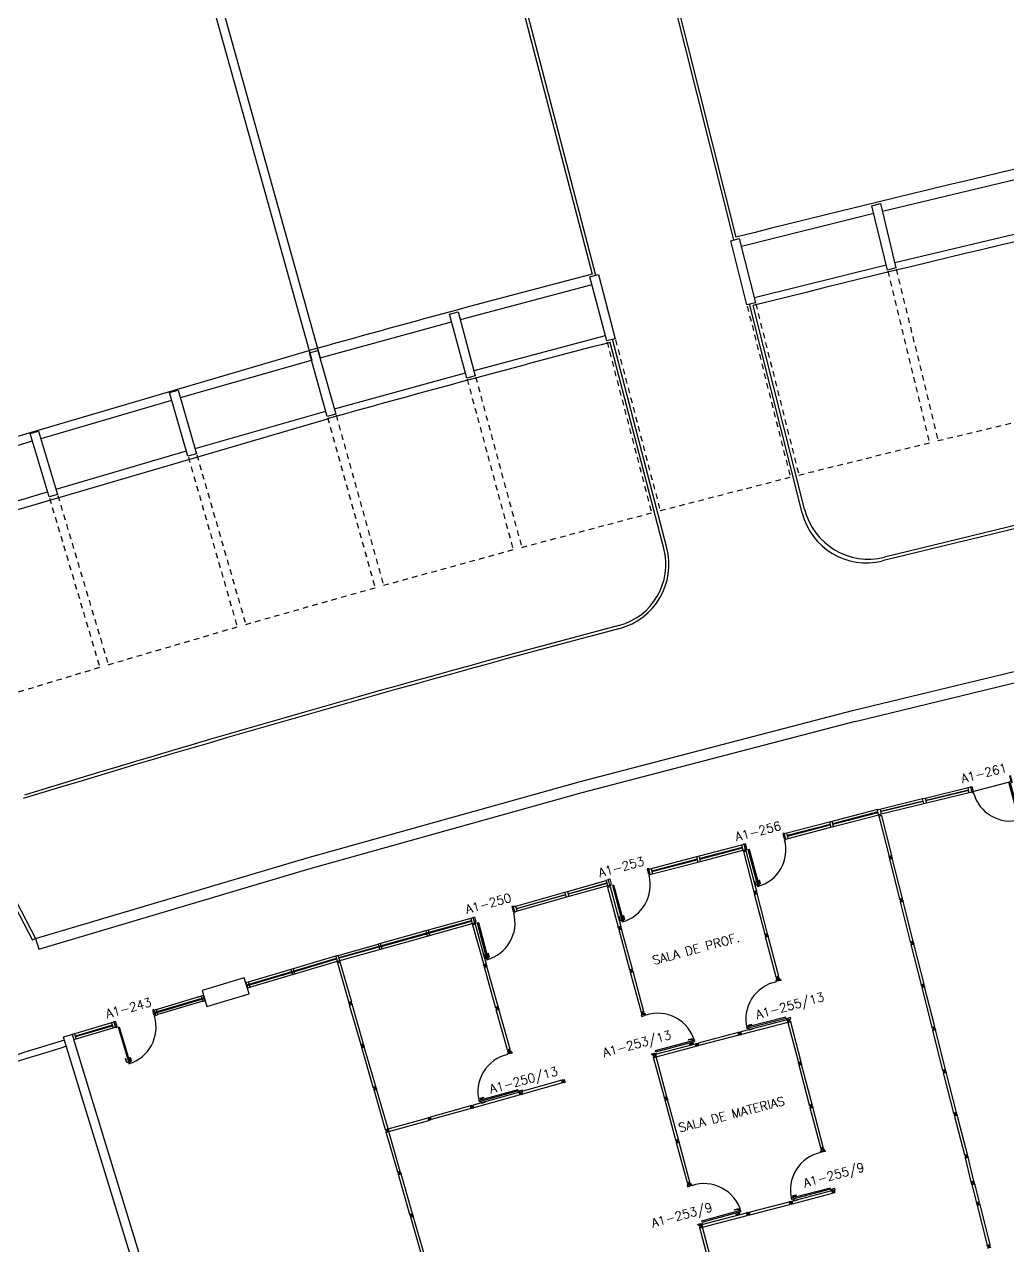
# Model space of a CAD drawing. Header units: millimetres. Extents: x 2757 to 3055, y 1102 to 1216.
# Drawn here: x 2800.35 to 2822.64, y 1129.35 to 1157.02 of the extents above; entities that cross this region are included whole.
import ezdxf

# ---------------------------------------------------------------- set-up
doc = ezdxf.new("R2010")
doc.units = ezdxf.units.MM
doc.linetypes.add('HIDDEN2', pattern=[0.1875, 0.125, -0.0625])
for name, color, linetype in [('ALV', 2, 'Continuous'), ('BANC', 2, 'Continuous'), ('DIV', 2, 'Continuous'), ('ESQ', 1, 'Continuous'), ('ESTR', 3, 'Continuous'), ('PISO', 1, 'Continuous'), ('PROJ', 1, 'HIDDEN2'), ('TEXTO', 2, 'Continuous'), ('TEXTO-ENDEREÇO', 2, 'Continuous')]:
    doc.layers.add(name, color=color, linetype=linetype)
doc.styles.add('UNB-100', font='simplex.shx', dxfattribs={"height": 0.2})
doc.styles.add('UNB-100-1', font='simplex.shx', dxfattribs={"height": 0.2})

# ---------------------------------------------------------------- blocks, each defined once
blk = doc.blocks.new('PILAR-SLC')
blk.add_lwpolyline([(0.197, -42.97), (0.197, -44.47), (-0.003, -44.47), (-0.003, -42.97)], close=True)
blk = doc.blocks.new('DIVMT-SLC')
for p, q in [((-0.03, 0.03), (-0.03, 0.006)), ((-0.008, 0.03), (-0.03, 0.03)), ((-0.0185, 0.006), (-0.03, 0.006)), ((-0.0185, -0.006), (-0.0185, 0.006)), ((-0.008, 0.03), (-0.008, 0.02)), ((-0.008, 0.02), (0.008, 0.02)), ((-0.0051, 0), (0.0051, 0)), ((0.0051, 0), (-0.0051, 0)), ((-0.0051, 0), (0.0051, 0)), ((0, -0.0051), (0, 0.0051)), ((0, 0.0051), (0, -0.0051)), ((0.008, 0.03), (0.008, 0.02)), ((0.008, 0.03), (0.03, 0.03)), ((0.0205, 0.006), (0.03, 0.006)), ((0.0205, -0.006), (0.0205, 0.006)), ((0.0205, 0.006), (0.0205, -0.006)), ((0.0205, 0.006), (0.03, 0.006)), ((0.97, 0.03), (0.03, 0.03)), ((0.03, 0.006), (0.03, 0.03)), ((0.03, -0.03), (0.03, 0.03)), ((0.03, -0.005), (0.03, 0.005)), ((0.97, -0.03), (0.97, 0.03)), ((0.97, 0.03), (0.97, 0.009)), ((0.97, 0.009), (0.97, 0.027)), ((0.9795, 0.006), (0.97, 0.006)), ((0.97, -0.005), (0.97, 0.005)), ((0.9795, 0.006), (0.9795, -0.006)), ((1.0051, 0), (0.9949, 0)), ((1, 0.0051), (1, -0.0051)), ((-0.0185, -0.006), (-0.03, -0.006)), ((-0.03, -0.03), (-0.03, -0.006)), ((-0.008, -0.03), (-0.03, -0.03)), ((-0.008, -0.03), (-0.008, -0.02)), ((-0.008, -0.02), (0.008, -0.02)), ((0.008, -0.03), (0.008, -0.02)), ((0.008, -0.03), (0.03, -0.03)), ((0.0205, -0.006), (0.03, -0.006)), ((0.0205, -0.006), (0.03, -0.006)), ((0.03, -0.006), (0.03, -0.03)), ((0.97, -0.03), (0.03, -0.03)), ((0.9795, -0.006), (0.97, -0.006)), ((0.97, -0.009), (0.97, -0.027))]:
    blk.add_line(p, q)
blk = doc.blocks.new('PDV1D-SLC')
at = {"layer": 'DIV'}
for p, q in [((0, 0), (-0.012, 0)), ((0, 0.06), (0, 0.075)), ((0, 0.075), (0.03, 0.075)), ((0, -0.06), (0, 0.06)), ((0.03, 0.075), (0.03, -0.045)), ((0.91, 0.075), (0.91, -0.045)), ((0.94, 0.075), (0.91, 0.075)), ((0.94, 0.06), (0.94, 0.075)), ((0.94, -0.06), (0.94, 0.06)), ((0, -0.075), (0, -0.06)), ((0.02, -0.075), (0, -0.075)), ((0.02, -0.045), (0.03, -0.045)), ((0.02, -0.045), (0.02, -0.075)), ((0.052, -0.075), (0.052, -0.94)), ((0.052, -0.075), (0.082, -0.075)), ((0.082, -0.075), (0.082, -0.94)), ((0.92, -0.045), (0.91, -0.045)), ((0.92, -0.045), (0.92, -0.075)), ((0.92, -0.075), (0.94, -0.075)), ((0.94, -0.075), (0.94, -0.06)), ((0.019, -0.81), (0.009, -0.81)), ((0.009, -0.9), (0.009, -0.81)), ((0.019, -0.89), (0.019, -0.81)), ((0.114, -0.81), (0.124, -0.81)), ((0.114, -0.89), (0.114, -0.81)), ((0.124, -0.9), (0.124, -0.81)), ((0.009, -0.9), (0.049, -0.9)), ((0.019, -0.89), (0.049, -0.89)), ((0.082, -0.94), (0.052, -0.94)), ((0.114, -0.89), (0.084, -0.89)), ((0.124, -0.9), (0.084, -0.9))]:
    blk.add_line(p, q, dxfattribs=at)
blk.add_arc((0.048, -0.075), 0.865, 270, 0, dxfattribs=at)
blk = doc.blocks.new('MTT-SLC')
for p, q in [((-0.008, 0.03), (-0.03, 0.03)), ((-0.03, 0.03), (-0.03, 0.006)), ((-0.0185, 0.006), (-0.03, 0.006)), ((-0.0185, -0.006), (-0.0185, 0.006)), ((-0.008, 0.03), (-0.008, 0.02)), ((-0.008, 0.02), (0.008, 0.02)), ((-0.0051, 0), (0.0051, 0)), ((0, -0.0051), (0, 0.0051)), ((0.008, 0.03), (0.03, 0.03)), ((0.008, 0.03), (0.008, 0.02)), ((0.0205, -0.006), (0.0205, 0.006)), ((0.0205, 0.006), (0.03, 0.006)), ((0.03, 0.006), (0.03, 0.03)), ((-0.03, -0.03), (-0.03, -0.006)), ((-0.0185, -0.006), (-0.03, -0.006)), ((-0.008, -0.03), (-0.03, -0.03)), ((-0.008, -0.02), (0.008, -0.02)), ((-0.008, -0.03), (-0.008, -0.02)), ((0.008, -0.03), (0.008, -0.02)), ((0.008, -0.03), (0.03, -0.03)), ((0.0205, -0.006), (0.03, -0.006)), ((0.03, -0.006), (0.03, -0.03))]:
    blk.add_line(p, q)
blk = doc.blocks.new('DIVINI-SLC')
for p, q in [((-0.005, 0), (0.005, 0)), ((-0.005, 0), (0.005, 0)), ((0.008, 0.02), (0, 0.02)), ((0, 0.001), (0, 0.02)), ((0, -0.005), (0, 0.005)), ((0, -0.005), (0, 0.005)), ((0, -0.02), (0, 0.001)), ((0.008, 0.03), (0.03, 0.03)), ((0.008, 0.03), (0.008, 0.02)), ((0.02, 0.006), (0.03, 0.006)), ((0.02, 0.006), (0.02, -0.006)), ((0.02, -0.006), (0.02, 0.006)), ((0.02, 0.006), (0.03, 0.006)), ((0.02, -0.004), (0.02, 0.004)), ((0.023, 0.006), (0.027, 0.006)), ((0.03, -0.03), (0.03, 0.03)), ((0.03, 0.03), (0.03, -0.03)), ((0.03, 0.03), (0.97, 0.03)), ((0.03, 0.009), (0.03, 0.027)), ((0.03, 0.009), (0.03, 0.027)), ((0.03, -0.005), (0.03, 0.005)), ((0.03, 0.005), (0.03, -0.005)), ((0.97, 0.03), (0.97, -0.03)), ((0.98, 0.006), (0.97, 0.006)), ((0.97, 0.005), (0.97, -0.005)), ((0.98, -0.006), (0.98, 0.006)), ((0.995, 0), (1.005, 0)), ((1.005, 0), (0.995, 0)), ((1, -0.005), (1, 0.005)), ((0, -0.02), (0.008, -0.02)), ((0.008, -0.03), (0.008, -0.02)), ((0.008, -0.03), (0.03, -0.03)), ((0.02, -0.006), (0.03, -0.006)), ((0.02, -0.006), (0.03, -0.006)), ((0.023, -0.006), (0.027, -0.006)), ((0.03, -0.009), (0.03, -0.027)), ((0.03, -0.009), (0.03, -0.027)), ((0.03, -0.03), (0.03, -0.009)), ((0.03, -0.03), (0.97, -0.03)), ((0.98, -0.006), (0.97, -0.006))]:
    blk.add_line(p, q)
blk = doc.blocks.new('PDV2E-SLC')
at = {"layer": 'DIV', "color": 1}
for p, q in [((0.023, 0.925), (0.063, 0.925)), ((0.023, 0.925), (0.023, 0.835)), ((0.033, 0.835), (0.023, 0.835)), ((0.033, 0.915), (0.063, 0.915)), ((0.033, 0.915), (0.033, 0.835)), ((0.138, 0.925), (0.097, 0.925)), ((0.128, 0.915), (0.097, 0.915)), ((0.128, 0.915), (0.128, 0.835)), ((0.128, 0.835), (0.137, 0.835)), ((0.138, 0.925), (0.138, 0.835))]:
    blk.add_line(p, q, dxfattribs=at)
at = {"layer": 'DIV'}
for p, q in [((0.065, 0.05), (0.065, 0.965)), ((0.095, 0.965), (0.065, 0.965)), ((0.095, 0.05), (0.095, 0.965)), ((0.049, 0.05), (0.029, 0.05)), ((0.029, 0.05), (0.029, 0.035)), ((0.029, 0.035), (0.029, -0.035)), ((0.049, 0.02), (0.049, 0.05)), ((0.049, 0.02), (0.059, 0.02)), ((0.059, -0.05), (0.059, 0.02)), ((0.065, 0.05), (0.095, 0.05)), ((0.928, -0.05), (0.928, 0.02)), ((0.938, 0.02), (0.928, 0.02)), ((0.938, 0.05), (0.958, 0.05)), ((0.938, 0.02), (0.938, 0.05)), ((0.958, 0.05), (0.958, 0.035)), ((0.958, 0.035), (0.958, -0.035)), ((0.029, -0.035), (0.029, -0.05)), ((0.029, -0.05), (0.059, -0.05)), ((0.958, -0.05), (0.928, -0.05)), ((0.958, -0.035), (0.958, -0.05))]:
    blk.add_line(p, q, dxfattribs=at)
at = {"layer": 'DIV', "color": 1}
blk.add_arc((0.062, 0.1), 0.865, 356.6786, 90, dxfattribs=at)
blk = doc.blocks.new('MTINI-SLC')
for p, q in [((-0.03, 0.008), (-0.03, 0.03)), ((0.03, 0.03), (-0.03, 0.03)), ((-0.03, 0.008), (-0.02, 0.008)), ((-0.009, 0.03), (-0.027, 0.03)), ((-0.02, 0.008), (-0.02, 0)), ((-0.001, 0), (-0.02, 0)), ((-0.006, 0.02), (-0.006, 0.03)), ((-0.006, 0.023), (-0.006, 0.027)), ((-0.006, 0.02), (0.006, 0.02)), ((0.005, 0.03), (-0.005, 0.03)), ((0.005, 0), (-0.005, 0)), ((0.004, 0.02), (-0.004, 0.02)), ((0.02, 0), (-0.001, 0)), ((0, -0.005), (0, 0.005)), ((0.006, 0.02), (0.006, 0.03)), ((0.006, 0.023), (0.006, 0.027)), ((0.009, 0.03), (0.027, 0.03)), ((0.03, 0.008), (0.02, 0.008)), ((0.02, 0), (0.02, 0.008)), ((0.03, 0.008), (0.03, 0.03))]:
    blk.add_line(p, q)
blk = doc.blocks.new('DIV-SLC')
for p, q in [((-0.0051, 0), (0.0051, 0)), ((0, -0.0051), (0, 0.0051)), ((0.0205, 0.006), (0.03, 0.006)), ((0.0205, -0.006), (0.0205, 0.006)), ((0.03, 0.03), (0.97, 0.03)), ((0.03, 0.03), (0.03, -0.03)), ((0.03, 0.009), (0.03, 0.027)), ((0.03, 0.005), (0.03, -0.005)), ((0.97, 0.03), (0.97, -0.03)), ((0.9795, 0.006), (0.97, 0.006)), ((0.97, 0.005), (0.97, -0.005)), ((0.9795, -0.006), (0.9795, 0.006)), ((1.0051, 0), (0.9949, 0)), ((0.9949, 0), (1.0051, 0)), ((1, -0.0051), (1, 0.0051)), ((0.0205, -0.006), (0.03, -0.006)), ((0.03, -0.03), (0.03, -0.009)), ((0.03, -0.009), (0.03, -0.027)), ((0.03, -0.03), (0.97, -0.03)), ((0.9795, -0.006), (0.97, -0.006))]:
    blk.add_line(p, q)
blk = doc.blocks.new('PDV2D-SLC')
at = {"layer": 'DIV'}
for p, q in [((0.03, 0.05), (0.06, 0.05)), ((0.03, 0.035), (0.03, 0.05)), ((0.03, -0.035), (0.03, 0.035)), ((0.06, 0.05), (0.06, -0.02)), ((0.941, 0.05), (0.941, -0.02)), ((0.971, 0.05), (0.941, 0.05)), ((0.971, 0.035), (0.971, 0.05)), ((0.971, -0.035), (0.971, 0.035)), ((0.03, -0.05), (0.03, -0.035)), ((0.05, -0.05), (0.03, -0.05)), ((0.05, -0.02), (0.06, -0.02)), ((0.05, -0.02), (0.05, -0.05)), ((0.079, -0.05), (0.109, -0.05)), ((0.079, -0.05), (0.079, -0.965)), ((0.109, -0.05), (0.109, -0.965)), ((0.951, -0.02), (0.941, -0.02)), ((0.951, -0.02), (0.951, -0.05)), ((0.951, -0.05), (0.971, -0.05)), ((0.971, -0.05), (0.971, -0.035)), ((0.109, -0.965), (0.079, -0.965))]:
    blk.add_line(p, q, dxfattribs=at)
at = {"layer": 'DIV', "color": 1}
for p, q in [((0.036, -0.925), (0.036, -0.835)), ((0.046, -0.835), (0.036, -0.835)), ((0.036, -0.925), (0.076, -0.925)), ((0.046, -0.915), (0.046, -0.835)), ((0.046, -0.915), (0.076, -0.915)), ((0.141, -0.915), (0.111, -0.915)), ((0.151, -0.925), (0.111, -0.925)), ((0.141, -0.915), (0.141, -0.835)), ((0.141, -0.835), (0.151, -0.835)), ((0.151, -0.925), (0.151, -0.835))]:
    blk.add_line(p, q, dxfattribs=at)
blk.add_arc((0.076, -0.1), 0.865, 270, 3.3214, dxfattribs=at)
blk = doc.blocks.new('P12X6-SLC')
for p, q in [((0, -0.12), (0, 0)), ((0, 0), (0.06, 0)), ((0.06, 0), (0.06, -0.12)), ((0.06, -0.12), (0, -0.12))]:
    blk.add_line(p, q)
blk = doc.blocks.new('PDV1E-SLC')
at = {"layer": 'DIV'}
for p, q in [((-0.94, 0.075), (-0.91, 0.075)), ((-0.94, 0.06), (-0.94, 0.075)), ((-0.94, -0.06), (-0.94, 0.06)), ((-0.91, 0.075), (-0.91, -0.045)), ((0, 0.075), (-0.03, 0.075)), ((-0.03, 0.075), (-0.03, -0.045)), ((0, 0.06), (0, 0.075)), ((0, -0.06), (0, 0.06)), ((0, 0), (0.012, 0)), ((-0.94, -0.075), (-0.94, -0.06)), ((-0.92, -0.075), (-0.94, -0.075)), ((-0.92, -0.045), (-0.92, -0.075)), ((-0.92, -0.045), (0, -0.045)), ((-0.082, -0.075), (-0.082, -0.94)), ((-0.052, -0.075), (-0.082, -0.075)), ((-0.052, -0.075), (-0.052, -0.94)), ((-0.02, -0.045), (-0.03, -0.045)), ((-0.02, -0.045), (-0.02, -0.075)), ((-0.02, -0.075), (0, -0.075)), ((0, -0.075), (0, -0.06)), ((-0.114, -0.81), (-0.124, -0.81)), ((-0.124, -0.9), (-0.124, -0.81)), ((-0.114, -0.89), (-0.114, -0.81)), ((-0.019, -0.81), (-0.009, -0.81)), ((-0.019, -0.89), (-0.019, -0.81)), ((-0.009, -0.9), (-0.009, -0.81)), ((-0.124, -0.9), (-0.084, -0.9)), ((-0.114, -0.89), (-0.084, -0.89)), ((-0.082, -0.94), (-0.052, -0.94)), ((-0.019, -0.89), (-0.049, -0.89)), ((-0.009, -0.9), (-0.049, -0.9))]:
    blk.add_line(p, q, dxfattribs=at)
blk.add_arc((-0.048, -0.075), 0.865, 180, 270, dxfattribs=at)

msp = doc.modelspace()

# ---------------------------------------------------------------- linework, layer by layer
at = {"layer": 'ALV'}
for p, q in [((2800.603, 1136.306), (2800.532, 1136.269)), ((2800.603, 1136.306), (2800.674, 1136.066)), ((2806.001, 1118.568), (2801.239, 1134.074)), ((2806.192, 1118.627), (2801.466, 1134.015))]:
    msp.add_line(p, q, dxfattribs=at)
at = {"layer": 'BANC'}
for p, q in [((2783.092, 1169.806), (2800.603, 1136.306)), ((2783.021, 1169.768), (2800.532, 1136.269)), ((2819.128, 1141.471), (2825.352, 1142.98)), ((2819.187, 1141.228), (2825.411, 1142.737)), ((2812.93, 1139.856), (2819.128, 1141.471)), ((2812.993, 1139.614), (2819.191, 1141.229)), ((2806.76, 1138.136), (2812.93, 1139.856)), ((2806.827, 1137.895), (2812.997, 1139.615)), ((2800.603, 1136.306), (2806.76, 1138.136)), ((2800.674, 1136.066), (2806.831, 1137.896)), ((2821.879, 1130.79), (2821.905, 1130.685))]:
    msp.add_line(p, q, dxfattribs=at)
for radius, end in [(373.648, 107.85974), (373.499, 107.85677)]:
    msp.add_arc((2911.053, 776.853), radius, 107.0881, end, dxfattribs=at)
at = {"layer": 'DIV'}
for p, q in [((2817.646, 1134.465), (2816.591, 1134.189)), ((2817.661, 1134.407), (2816.607, 1134.131)), ((2816.555, 1134.18), (2816.533, 1134.174)), ((2816.533, 1134.174), (2816.539, 1134.151)), ((2816.551, 1134.154), (2816.539, 1134.151)), ((2816.554, 1134.142), (2816.542, 1134.139)), ((2816.549, 1134.116), (2816.542, 1134.139)), ((2816.57, 1134.122), (2816.549, 1134.116)), ((2816.554, 1134.142), (2816.551, 1134.154)), ((2816.555, 1134.18), (2816.557, 1134.17)), ((2816.557, 1134.17), (2816.573, 1134.174)), ((2816.565, 1134.151), (2816.575, 1134.154)), ((2816.575, 1134.154), (2816.565, 1134.151)), ((2816.565, 1134.151), (2816.575, 1134.154)), ((2816.567, 1134.131), (2816.583, 1134.135)), ((2816.57, 1134.122), (2816.567, 1134.131)), ((2816.569, 1134.158), (2816.571, 1134.148)), ((2816.571, 1134.148), (2816.569, 1134.158)), ((2816.57, 1134.184), (2816.591, 1134.189)), ((2816.57, 1134.184), (2816.573, 1134.174)), ((2816.585, 1134.126), (2816.583, 1134.135)), ((2816.585, 1134.126), (2816.607, 1134.131)), ((2816.588, 1134.164), (2816.597, 1134.166)), ((2816.588, 1134.164), (2816.597, 1134.166)), ((2816.588, 1134.164), (2816.591, 1134.152)), ((2816.591, 1134.152), (2816.588, 1134.164)), ((2816.607, 1134.131), (2816.591, 1134.189)), ((2816.597, 1134.166), (2816.591, 1134.189)), ((2816.591, 1134.152), (2816.6, 1134.154)), ((2816.591, 1134.152), (2816.6, 1134.154)), ((2816.6, 1134.155), (2816.598, 1134.165)), ((2816.6, 1134.154), (2816.607, 1134.131)), ((2811.571, 1132.823), (2810.521, 1132.529)), ((2811.587, 1132.765), (2810.537, 1132.471)), ((2811.571, 1132.823), (2811.576, 1132.802)), ((2811.587, 1132.765), (2811.571, 1132.823)), ((2811.576, 1132.802), (2811.572, 1132.82)), ((2811.586, 1132.802), (2811.577, 1132.8)), ((2811.58, 1132.789), (2811.577, 1132.799)), ((2811.59, 1132.791), (2811.58, 1132.788)), ((2811.581, 1132.785), (2811.586, 1132.768)), ((2811.586, 1132.802), (2811.59, 1132.791)), ((2811.606, 1132.807), (2811.609, 1132.797)), ((2810.484, 1132.519), (2810.463, 1132.513)), ((2810.463, 1132.513), (2810.47, 1132.49)), ((2810.481, 1132.493), (2810.47, 1132.49)), ((2810.484, 1132.481), (2810.473, 1132.478)), ((2810.479, 1132.455), (2810.473, 1132.478)), ((2810.5, 1132.461), (2810.479, 1132.455)), ((2810.484, 1132.481), (2810.481, 1132.493)), ((2810.484, 1132.519), (2810.487, 1132.509)), ((2810.487, 1132.509), (2810.502, 1132.513)), ((2810.495, 1132.491), (2810.505, 1132.493)), ((2810.505, 1132.493), (2810.495, 1132.491)), ((2810.495, 1132.491), (2810.505, 1132.493)), ((2810.498, 1132.471), (2810.513, 1132.475)), ((2810.5, 1132.461), (2810.498, 1132.471)), ((2810.499, 1132.497), (2810.501, 1132.487)), ((2810.501, 1132.487), (2810.499, 1132.497)), ((2810.5, 1132.523), (2810.521, 1132.529)), ((2810.5, 1132.523), (2810.502, 1132.513)), ((2810.516, 1132.465), (2810.513, 1132.475)), ((2810.516, 1132.465), (2810.537, 1132.471)), ((2810.518, 1132.503), (2810.527, 1132.506)), ((2810.518, 1132.503), (2810.527, 1132.506)), ((2810.518, 1132.503), (2810.521, 1132.492)), ((2810.521, 1132.492), (2810.518, 1132.503)), ((2810.537, 1132.471), (2810.521, 1132.529)), ((2810.527, 1132.506), (2810.521, 1132.529)), ((2810.521, 1132.492), (2810.531, 1132.494)), ((2810.521, 1132.492), (2810.531, 1132.494)), ((2810.53, 1132.495), (2810.528, 1132.505)), ((2810.531, 1132.494), (2810.537, 1132.471)), ((2821.424, 1132.35), (2821.448, 1132.356)), ((2821.43, 1132.329), (2821.424, 1132.35)), ((2821.43, 1132.329), (2821.44, 1132.331)), ((2821.434, 1132.313), (2821.443, 1132.316)), ((2821.434, 1132.313), (2821.439, 1132.292)), ((2821.439, 1132.292), (2821.497, 1132.307)), ((2821.462, 1132.298), (2821.439, 1132.292)), ((2821.675, 1131.398), (2821.439, 1132.292)), ((2821.44, 1132.331), (2821.443, 1132.316)), ((2821.451, 1132.345), (2821.448, 1132.356)), ((2821.451, 1132.345), (2821.462, 1132.348)), ((2821.466, 1132.33), (2821.456, 1132.327)), ((2821.456, 1132.327), (2821.466, 1132.33)), ((2821.483, 1132.365), (2821.459, 1132.359)), ((2821.462, 1132.348), (2821.459, 1132.359)), ((2821.46, 1132.333), (2821.462, 1132.324)), ((2821.462, 1132.324), (2821.46, 1132.333)), ((2821.46, 1132.333), (2821.462, 1132.324)), ((2821.472, 1132.31), (2821.46, 1132.307)), ((2821.46, 1132.307), (2821.472, 1132.31)), ((2821.46, 1132.307), (2821.462, 1132.298)), ((2821.46, 1132.307), (2821.462, 1132.298)), ((2821.463, 1132.298), (2821.473, 1132.301)), ((2821.472, 1132.31), (2821.474, 1132.301)), ((2821.472, 1132.31), (2821.474, 1132.301)), ((2821.474, 1132.301), (2821.497, 1132.307)), ((2821.488, 1132.344), (2821.478, 1132.341)), ((2821.478, 1132.341), (2821.482, 1132.326)), ((2821.492, 1132.328), (2821.482, 1132.326)), ((2821.488, 1132.344), (2821.483, 1132.365)), ((2821.492, 1132.328), (2821.497, 1132.307)), ((2821.733, 1131.413), (2821.497, 1132.307)), ((2821.675, 1131.398), (2821.733, 1131.413)), ((2821.695, 1131.403), (2821.678, 1131.399)), ((2821.689, 1131.34), (2821.747, 1131.354)), ((2821.818, 1130.792), (2821.689, 1131.34)), ((2821.7, 1131.395), (2821.698, 1131.404)), ((2821.699, 1131.404), (2821.709, 1131.407)), ((2821.712, 1131.398), (2821.7, 1131.395)), ((2821.716, 1131.378), (2821.7, 1131.358)), ((2821.706, 1131.354), (2821.71, 1131.381)), ((2821.712, 1131.398), (2821.71, 1131.407)), ((2821.722, 1131.358), (2821.71, 1131.355)), ((2821.71, 1131.355), (2821.712, 1131.346)), ((2821.733, 1131.413), (2821.712, 1131.408)), ((2821.712, 1131.408), (2821.73, 1131.412)), ((2821.722, 1131.395), (2821.712, 1131.393)), ((2821.713, 1131.346), (2821.723, 1131.348)), ((2821.718, 1131.389), (2821.716, 1131.399)), ((2821.716, 1131.399), (2821.718, 1131.389)), ((2821.722, 1131.358), (2821.724, 1131.348)), ((2821.876, 1130.805), (2821.747, 1131.354)), ((2821.817, 1130.791), (2821.822, 1130.771)), ((2821.832, 1130.733), (2821.817, 1130.791)), ((2821.832, 1130.733), (2821.817, 1130.791)), ((2821.817, 1130.791), (2821.822, 1130.771)), ((2821.818, 1130.792), (2821.876, 1130.805)), ((2821.822, 1130.771), (2821.818, 1130.788)), ((2821.822, 1130.771), (2821.818, 1130.788)), ((2821.838, 1130.796), (2821.821, 1130.792)), ((2821.843, 1130.788), (2821.841, 1130.797)), ((2821.842, 1130.797), (2821.852, 1130.8)), ((2821.855, 1130.791), (2821.843, 1130.788)), ((2821.855, 1130.791), (2821.853, 1130.8)), ((2821.856, 1130.801), (2821.873, 1130.805)), ((2821.876, 1130.805), (2821.856, 1130.801)), ((2821.832, 1130.77), (2821.823, 1130.768)), ((2821.832, 1130.77), (2821.823, 1130.768)), ((2821.826, 1130.757), (2821.823, 1130.767)), ((2821.826, 1130.757), (2821.823, 1130.767)), ((2821.835, 1130.758), (2821.826, 1130.756)), ((2821.835, 1130.758), (2821.826, 1130.756)), ((2821.827, 1130.753), (2821.831, 1130.736)), ((2821.827, 1130.753), (2821.831, 1130.736)), ((2821.832, 1130.77), (2821.835, 1130.758)), ((2821.832, 1130.77), (2821.835, 1130.758)), ((2821.89, 1130.748), (2821.832, 1130.733)), ((2821.832, 1130.733), (2821.852, 1130.738)), ((2821.832, 1130.733), (2821.936, 1130.32)), ((2821.852, 1130.738), (2821.835, 1130.734)), ((2821.849, 1130.768), (2821.859, 1130.771)), ((2821.859, 1130.771), (2821.849, 1130.768)), ((2821.859, 1130.771), (2821.849, 1130.768)), ((2821.859, 1130.77), (2821.849, 1130.768)), ((2821.852, 1130.774), (2821.855, 1130.764)), ((2821.852, 1130.774), (2821.855, 1130.764)), ((2821.852, 1130.774), (2821.855, 1130.764)), ((2821.855, 1130.764), (2821.853, 1130.774)), ((2821.853, 1130.748), (2821.865, 1130.751)), ((2821.853, 1130.748), (2821.855, 1130.739)), ((2821.866, 1130.741), (2821.856, 1130.739)), ((2821.865, 1130.751), (2821.867, 1130.742)), ((2821.87, 1130.742), (2821.887, 1130.747)), ((2821.89, 1130.748), (2821.994, 1130.335)), ((2821.994, 1130.335), (2821.936, 1130.32)), ((2821.959, 1130.326), (2821.936, 1130.32)), ((2821.942, 1130.299), (2821.936, 1130.32)), ((2821.942, 1130.299), (2821.951, 1130.301)), ((2821.945, 1130.283), (2821.955, 1130.286)), ((2821.945, 1130.283), (2821.951, 1130.262)), ((2821.955, 1130.286), (2821.951, 1130.301)), ((2821.951, 1130.262), (2821.974, 1130.268)), ((2821.962, 1130.317), (2821.959, 1130.326)), ((2821.962, 1130.317), (2821.959, 1130.326)), ((2821.97, 1130.329), (2821.96, 1130.326)), ((2821.962, 1130.317), (2821.973, 1130.32)), ((2821.973, 1130.32), (2821.962, 1130.317)), ((2821.968, 1130.297), (2821.978, 1130.3)), ((2821.978, 1130.3), (2821.968, 1130.297)), ((2821.971, 1130.329), (2821.994, 1130.335)), ((2821.973, 1130.32), (2821.971, 1130.329)), ((2821.973, 1130.32), (2821.971, 1130.329)), ((2821.974, 1130.293), (2821.971, 1130.303)), ((2821.971, 1130.303), (2821.974, 1130.293)), ((2821.974, 1130.293), (2821.971, 1130.303)), ((2821.983, 1130.282), (2821.971, 1130.279)), ((2821.971, 1130.279), (2821.974, 1130.268)), ((2821.983, 1130.282), (2821.986, 1130.271)), ((2822.009, 1130.277), (2821.986, 1130.271)), ((2822, 1130.313), (2821.99, 1130.311)), ((2821.994, 1130.296), (2821.99, 1130.311)), ((2822, 1130.313), (2821.994, 1130.335)), ((2822.004, 1130.298), (2821.994, 1130.296)), ((2822.004, 1130.298), (2822.009, 1130.277)), ((2815.707, 1129.824), (2816.722, 1130.089)), ((2815.723, 1129.766), (2816.737, 1130.031)), ((2816.743, 1130.094), (2816.722, 1130.089)), ((2816.722, 1130.089), (2816.737, 1130.031)), ((2816.728, 1130.066), (2816.722, 1130.089)), ((2816.737, 1130.068), (2816.728, 1130.066)), ((2816.737, 1130.068), (2816.728, 1130.066)), ((2816.728, 1130.065), (2816.731, 1130.055)), ((2816.74, 1130.056), (2816.731, 1130.054)), ((2816.74, 1130.056), (2816.731, 1130.054)), ((2816.731, 1130.054), (2816.737, 1130.031)), ((2816.74, 1130.056), (2816.737, 1130.068)), ((2816.737, 1130.068), (2816.74, 1130.056)), ((2816.758, 1130.036), (2816.737, 1130.031)), ((2816.743, 1130.094), (2816.746, 1130.085)), ((2816.761, 1130.089), (2816.746, 1130.085)), ((2816.763, 1130.069), (2816.754, 1130.066)), ((2816.754, 1130.066), (2816.763, 1130.069)), ((2816.763, 1130.069), (2816.754, 1130.066)), ((2816.771, 1130.05), (2816.756, 1130.046)), ((2816.758, 1130.036), (2816.756, 1130.046)), ((2816.76, 1130.062), (2816.757, 1130.072)), ((2816.757, 1130.072), (2816.76, 1130.062)), ((2816.759, 1130.098), (2816.78, 1130.104)), ((2816.759, 1130.098), (2816.761, 1130.089)), ((2816.774, 1130.04), (2816.771, 1130.05)), ((2816.774, 1130.04), (2816.795, 1130.046)), ((2816.775, 1130.078), (2816.786, 1130.081)), ((2816.775, 1130.078), (2816.778, 1130.066)), ((2816.778, 1130.066), (2816.789, 1130.069)), ((2816.78, 1130.104), (2816.786, 1130.081)), ((2816.795, 1130.046), (2816.789, 1130.069)), ((2815.649, 1129.809), (2815.672, 1129.815)), ((2815.655, 1129.787), (2815.649, 1129.809)), ((2815.655, 1129.787), (2815.665, 1129.79)), ((2815.659, 1129.772), (2815.669, 1129.774)), ((2815.659, 1129.772), (2815.665, 1129.751)), ((2815.665, 1129.79), (2815.669, 1129.774)), ((2815.665, 1129.751), (2815.723, 1129.766)), ((2815.688, 1129.757), (2815.665, 1129.751)), ((2815.931, 1128.752), (2815.665, 1129.751)), ((2815.675, 1129.804), (2815.672, 1129.815)), ((2815.675, 1129.804), (2815.687, 1129.807)), ((2815.681, 1129.786), (2815.691, 1129.789)), ((2815.691, 1129.789), (2815.681, 1129.786)), ((2815.681, 1129.786), (2815.691, 1129.789)), ((2815.707, 1129.824), (2815.684, 1129.818)), ((2815.687, 1129.807), (2815.684, 1129.818)), ((2815.687, 1129.782), (2815.685, 1129.792)), ((2815.685, 1129.792), (2815.687, 1129.782)), ((2815.687, 1129.782), (2815.685, 1129.792)), ((2815.685, 1129.792), (2815.687, 1129.782)), ((2815.697, 1129.769), (2815.685, 1129.766)), ((2815.685, 1129.766), (2815.697, 1129.769)), ((2815.685, 1129.766), (2815.688, 1129.757)), ((2815.685, 1129.766), (2815.688, 1129.757)), ((2815.689, 1129.757), (2815.699, 1129.76)), ((2815.697, 1129.769), (2815.7, 1129.76)), ((2815.697, 1129.769), (2815.7, 1129.76)), ((2815.7, 1129.76), (2815.723, 1129.766)), ((2815.713, 1129.803), (2815.703, 1129.8)), ((2815.703, 1129.8), (2815.707, 1129.785)), ((2815.704, 1129.798), (2815.714, 1129.801)), ((2815.707, 1129.787), (2815.704, 1129.798)), ((2815.707, 1129.824), (2815.723, 1129.766)), ((2815.713, 1129.803), (2815.707, 1129.824)), ((2815.707, 1129.787), (2815.717, 1129.789)), ((2815.717, 1129.787), (2815.707, 1129.785)), ((2815.713, 1129.804), (2815.708, 1129.821)), ((2815.714, 1129.8), (2815.716, 1129.79)), ((2815.717, 1129.787), (2815.723, 1129.766)), ((2815.723, 1129.766), (2815.717, 1129.786)), ((2815.717, 1129.786), (2815.722, 1129.769)), ((2815.989, 1128.767), (2815.723, 1129.766))]:
    msp.add_line(p, q, dxfattribs=at)
at = {"layer": 'ESQ'}
for p, q in [((2820.771, 1139.491), (2821.744, 1139.728)), ((2820.784, 1139.439), (2821.756, 1139.676)), ((2821.759, 1139.664), (2820.787, 1139.427)), ((2821.744, 1139.728), (2821.802, 1139.742)), ((2821.772, 1139.611), (2821.744, 1139.728)), ((2821.802, 1139.742), (2821.83, 1139.627)), ((2819.748, 1139.241), (2820.713, 1139.477)), ((2819.761, 1139.189), (2820.726, 1139.425)), ((2820.729, 1139.413), (2819.763, 1139.178)), ((2820.713, 1139.477), (2820.771, 1139.491)), ((2820.741, 1139.36), (2820.713, 1139.477)), ((2820.8, 1139.375), (2820.741, 1139.36)), ((2820.771, 1139.491), (2820.799, 1139.375)), ((2821.772, 1139.611), (2820.8, 1139.375)), ((2821.83, 1139.626), (2821.772, 1139.611)), ((2819.69, 1139.227), (2818.604, 1138.944)), ((2818.634, 1138.828), (2819.72, 1139.111)), ((2819.702, 1139.174), (2818.675, 1138.907)), ((2818.678, 1138.895), (2819.705, 1139.163)), ((2820.741, 1139.36), (2819.776, 1139.124)), ((2818.604, 1138.944), (2817.633, 1138.691)), ((2818.617, 1138.891), (2817.647, 1138.638)), ((2817.65, 1138.627), (2818.62, 1138.88)), ((2817.664, 1138.575), (2818.634, 1138.828)), ((2818.662, 1138.959), (2818.604, 1138.944)), ((2818.604, 1138.944), (2818.634, 1138.828)), ((2818.634, 1138.828), (2818.692, 1138.843)), ((2818.692, 1138.843), (2818.662, 1138.959)), ((2817.633, 1138.691), (2817.575, 1138.676)), ((2817.575, 1138.676), (2817.606, 1138.559)), ((2817.606, 1138.559), (2817.664, 1138.575)), ((2817.664, 1138.575), (2817.633, 1138.691)), ((2816.611, 1138.423), (2815.646, 1138.171)), ((2816.624, 1138.371), (2815.66, 1138.119)), ((2815.663, 1138.107), (2816.627, 1138.359)), ((2815.676, 1138.055), (2816.641, 1138.307)), ((2816.669, 1138.438), (2816.611, 1138.423)), ((2816.611, 1138.423), (2816.641, 1138.308)), ((2816.641, 1138.307), (2816.699, 1138.322)), ((2816.699, 1138.322), (2816.669, 1138.438)), ((2815.588, 1138.156), (2814.503, 1137.873)), ((2814.533, 1137.757), (2815.618, 1138.04)), ((2815.602, 1138.104), (2814.575, 1137.836)), ((2814.578, 1137.824), (2815.605, 1138.092)), ((2815.646, 1138.171), (2815.588, 1138.156)), ((2815.588, 1138.156), (2815.618, 1138.041)), ((2815.618, 1138.04), (2815.676, 1138.055)), ((2815.676, 1138.055), (2815.646, 1138.171)), ((2814.505, 1137.873), (2814.563, 1137.888)), ((2814.535, 1137.757), (2814.505, 1137.873)), ((2814.593, 1137.772), (2814.535, 1137.757)), ((2814.563, 1137.888), (2814.593, 1137.773)), ((2812.663, 1137.375), (2813.537, 1137.619)), ((2812.677, 1137.323), (2813.551, 1137.567)), ((2813.554, 1137.555), (2812.681, 1137.312)), ((2813.567, 1137.503), (2812.695, 1137.26)), ((2813.595, 1137.635), (2813.537, 1137.62)), ((2813.537, 1137.62), (2813.567, 1137.505)), ((2813.567, 1137.504), (2813.625, 1137.519)), ((2813.625, 1137.519), (2813.595, 1137.635)), ((2811.492, 1137.042), (2812.605, 1137.36)), ((2811.507, 1136.99), (2812.619, 1137.307)), ((2812.622, 1137.296), (2811.51, 1136.978)), ((2812.637, 1137.244), (2811.524, 1136.926)), ((2812.605, 1137.36), (2812.663, 1137.375)), ((2812.637, 1137.244), (2812.605, 1137.36)), ((2812.695, 1137.26), (2812.637, 1137.244)), ((2812.663, 1137.375), (2812.694, 1137.261)), ((2811.492, 1137.042), (2811.434, 1137.026)), ((2811.434, 1137.026), (2811.466, 1136.911)), ((2811.467, 1136.91), (2811.524, 1136.926)), ((2811.524, 1136.926), (2811.492, 1137.042)), ((2810.468, 1136.762), (2809.393, 1136.462)), ((2810.482, 1136.71), (2809.408, 1136.41)), ((2809.41, 1136.398), (2810.486, 1136.699)), ((2809.425, 1136.346), (2810.5, 1136.647)), ((2810.526, 1136.778), (2810.468, 1136.762)), ((2810.468, 1136.762), (2810.5, 1136.648)), ((2810.5, 1136.647), (2810.558, 1136.663)), ((2810.558, 1136.663), (2810.526, 1136.778)), ((2809.45, 1136.478), (2808.368, 1136.176)), ((2809.465, 1136.426), (2808.382, 1136.124)), ((2808.385, 1136.112), (2809.468, 1136.414)), ((2808.399, 1136.06), (2809.482, 1136.362)), ((2809.508, 1136.494), (2809.45, 1136.478)), ((2809.45, 1136.478), (2809.482, 1136.363)), ((2809.482, 1136.362), (2809.54, 1136.379)), ((2809.54, 1136.379), (2809.508, 1136.494)), ((2807.466, 1135.924), (2808.368, 1136.176)), ((2808.382, 1136.124), (2807.481, 1135.872)), ((2808.386, 1136.113), (2807.484, 1135.861)), ((2807.498, 1135.808), (2808.399, 1136.056)), ((2808.426, 1136.192), (2808.368, 1136.176)), ((2808.368, 1136.176), (2808.4, 1136.061)), ((2808.4, 1136.061), (2808.458, 1136.077)), ((2808.458, 1136.077), (2808.426, 1136.192)), ((2807.465, 1135.796), (2805.403, 1135.184)), ((2807.405, 1135.906), (2806.16, 1135.535)), ((2807.42, 1135.854), (2806.175, 1135.484)), ((2806.178, 1135.472), (2807.424, 1135.843)), ((2807.466, 1135.924), (2807.408, 1135.908)), ((2807.408, 1135.908), (2807.44, 1135.793)), ((2807.441, 1135.792), (2807.498, 1135.808)), ((2807.498, 1135.808), (2807.466, 1135.924)), ((2806.39, 1135.604), (2805.369, 1135.3)), ((2806.405, 1135.552), (2805.384, 1135.248)), ((2805.388, 1135.236), (2806.409, 1135.541)), ((2806.447, 1135.621), (2806.39, 1135.604)), ((2806.39, 1135.604), (2806.424, 1135.49)), ((2806.424, 1135.489), (2806.482, 1135.506)), ((2806.482, 1135.506), (2806.447, 1135.621)), ((2805.373, 1135.301), (2805.369, 1135.3)), ((2805.431, 1135.318), (2805.373, 1135.301)), ((2805.373, 1135.301), (2805.407, 1135.187)), ((2805.389, 1135.249), (2805.384, 1135.248)), ((2805.388, 1135.236), (2805.392, 1135.238)), ((2805.465, 1135.203), (2805.431, 1135.318)), ((2804.354, 1134.998), (2803.285, 1134.679)), ((2804.37, 1134.946), (2803.3, 1134.628)), ((2804.412, 1135.015), (2804.243, 1134.964)), ((2804.427, 1134.963), (2804.259, 1134.913)), ((2804.261, 1134.901), (2804.431, 1134.951)), ((2804.412, 1135.015), (2804.354, 1134.998)), ((2804.354, 1134.998), (2804.389, 1134.883)), ((2804.446, 1134.9), (2804.412, 1135.015)), ((2805.407, 1135.186), (2805.465, 1135.203)), ((2803.343, 1134.696), (2803.285, 1134.679)), ((2803.285, 1134.679), (2803.319, 1134.564)), ((2803.304, 1134.616), (2804.373, 1134.934)), ((2803.377, 1134.581), (2803.343, 1134.696)), ((2804.446, 1134.899), (2803.377, 1134.581)), ((2804.389, 1134.883), (2804.446, 1134.9)), ((2802.327, 1134.394), (2801.239, 1134.074)), ((2802.384, 1134.411), (2802.327, 1134.394)), ((2802.327, 1134.394), (2802.361, 1134.279)), ((2802.418, 1134.296), (2802.384, 1134.411)), ((2803.319, 1134.564), (2803.377, 1134.581)), ((2801.491, 1134.148), (2801.433, 1134.131)), ((2801.433, 1134.131), (2801.467, 1134.016)), ((2801.525, 1134.033), (2801.491, 1134.148)), ((2802.342, 1134.342), (2801.507, 1134.096)), ((2801.51, 1134.084), (2802.346, 1134.33)), ((2801.525, 1134.033), (2802.361, 1134.279)), ((2802.361, 1134.279), (2802.418, 1134.296)), ((2801.466, 1134.015), (2801.525, 1134.033))]:
    msp.add_line(p, q, dxfattribs=at)
msp.add_lwpolyline([(2804.486, 1134.767), (2805.443, 1135.051), (2805.335, 1135.414), (2804.378, 1135.13)], close=True, dxfattribs=at)
at = {"layer": 'PISO'}
for p, q in [((2812.756, 1166.699), (2816.425, 1152.144)), ((2812.845, 1166.634), (2816.483, 1152.201)), ((2809.462, 1165.766), (2813.223, 1151.365)), ((2809.509, 1165.866), (2813.301, 1151.343)), ((2802.784, 1164.012), (2806.864, 1149.411)), ((2802.977, 1164.066), (2807.056, 1149.465)), ((2819.804, 1152.79), (2822.809, 1153.507)), ((2816.606, 1151.999), (2819.605, 1152.742)), ((2820.088, 1151.624), (2823.081, 1152.338)), ((2816.901, 1150.836), (2819.888, 1151.575)), ((2810.233, 1150.337), (2813.219, 1151.13)), ((2817.986, 1145.952), (2816.791, 1150.69)), ((2818.036, 1146.036), (2816.874, 1150.65)), ((2807.057, 1149.465), (2810.036, 1150.284)), ((2810.547, 1149.179), (2813.521, 1149.969)), ((2814.914, 1145.163), (2813.68, 1149.891)), ((2797.508, 1146.904), (2806.803, 1149.629)), ((2814.847, 1145.146), (2813.627, 1149.817)), ((2803.888, 1148.566), (2806.86, 1149.41)), ((2807.381, 1148.31), (2810.348, 1149.125)), ((2800.727, 1147.64), (2803.692, 1148.51)), ((2804.222, 1147.414), (2807.182, 1148.254)), ((2797.958, 1145.369), (2807.253, 1148.094)), ((2797.575, 1146.688), (2800.532, 1147.582)), ((2801.071, 1146.491), (2804.024, 1147.356)), ((2797.928, 1145.541), (2800.873, 1146.432))]:
    msp.add_line(p, q, dxfattribs=at)
for centre, radius, start, end in [((2911.028, 776.925), 387.003, 102.17853, 104.14052), ((2911.028, 776.925), 385.403, 102.17844, 104.1405), ((2911.028, 776.925), 387.003, 104.63878, 105.62341), ((2911.028, 776.925), 385.403, 104.6388, 105.62346), ((2911.053, 776.853), 379.154, 101.12889, 103.92624), ((2911.053, 776.853), 379.224, 101.13635, 103.91575), ((2819.491, 1146.403), 1.5, 194.1468, 283.9157), ((2819.44, 1146.318), 1.5, 194.1468, 283.9262), ((2813.463, 1144.785), 1.43, 284.8551, 14.6346), ((2813.463, 1144.785), 1.5, 284.8551, 14.6346), ((2911.053, 776.853), 379.154, 104.85507, 106.98025), ((2911.053, 776.853), 379.224, 104.85507, 106.9731)]:
    msp.add_arc(centre, radius, start, end, dxfattribs=at)
at = {"layer": 'PROJ'}
for p, q in [((2819.924, 1151.43), (2820.868, 1147.543)), ((2820.118, 1151.477), (2821.062, 1147.59)), ((2816.738, 1150.64), (2817.715, 1146.762)), ((2816.932, 1150.689), (2817.909, 1146.81)), ((2813.559, 1149.824), (2814.57, 1145.954)), ((2813.753, 1149.874), (2814.763, 1146.004)), ((2810.387, 1148.98), (2811.431, 1145.119)), ((2810.58, 1149.032), (2811.624, 1145.171)), ((2821.062, 1147.59), (2824.027, 1148.297)), ((2807.223, 1148.11), (2808.299, 1144.257)), ((2807.415, 1148.164), (2808.492, 1144.311)), ((2817.909, 1146.81), (2820.868, 1147.543)), ((2804.066, 1147.212), (2805.175, 1143.369)), ((2804.258, 1147.268), (2805.367, 1143.425)), ((2814.763, 1146.004), (2817.715, 1146.762)), ((2800.917, 1146.288), (2802.058, 1142.454)), ((2801.108, 1146.345), (2802.25, 1142.512)), ((2811.624, 1145.171), (2814.57, 1145.954)), ((2808.492, 1144.311), (2811.431, 1145.119)), ((2805.367, 1143.425), (2808.299, 1144.257)), ((2802.25, 1142.512), (2805.175, 1143.369)), ((2799.141, 1141.572), (2802.058, 1142.454))]:
    msp.add_line(p, q, dxfattribs=at)

# ---------------------------------------------------------------- block references
at = {"layer": 'DIV'}
for name, p, rotation in [('PDV1E-SLC', (2822.73, 1139.919), 15.09734784752838), ('DIV-SLC', (2819.746, 1139.115), 284.1462999999999), ('PDV1D-SLC', (2816.684, 1138.38), 15.04646950651316), ('DIVINI-SLC', (2816.672, 1138.314), 284.6338), ('DIVMT-SLC', (2819.991, 1138.146), 284.1462999999999), ('PDV1D-SLC', (2813.61, 1137.577), 15.04646950651316), ('DIV-SLC', (2813.591, 1137.508), 285.1219), ('DIVMT-SLC', (2816.925, 1137.346), 284.6338), ('DIVMT-SLC', (2820.235, 1137.176), 284.1462999999999), ('PDV1D-SLC', (2810.543, 1136.721), 15.04646950651316), ('DIVINI-SLC', (2810.531, 1136.654), 285.6094), ('DIVMT-SLC', (2813.852, 1136.543), 285.1219), ('DIVMT-SLC', (2817.177, 1136.379), 284.6338), ('DIVMT-SLC', (2820.48, 1136.206), 284.1462999999999), ('MTINI-SLC', (2807.465, 1135.796), 197.6391339153298), ('DIV-SLC', (2807.465, 1135.796), 286.0974999999999), ('DIVMT-SLC', (2810.8, 1135.691), 285.6094), ('DIVMT-SLC', (2814.113, 1135.577), 285.1219), ('PDV2E-SLC', (2817.683, 1134.444), 104.4808919670215), ('MTT-SLC', (2817.43, 1135.411), 16.78051226874304), ('DIVMT-SLC', (2820.724, 1135.237), 284.1462999999999), ('PDV1D-SLC', (2802.401, 1134.353), 16.69666535779588), ('DIVMT-SLC', (2807.742, 1134.836), 286.0974999999999), ('DIVMT-SLC', (2811.07, 1134.728), 285.6094), ('PDV2D-SLC', (2814.635, 1133.647), 105.1218999991197), ('MTT-SLC', (2814.374, 1134.612), 17.33045201728486), ('MTT-SLC', (2817.683, 1134.443), 14.50179956351783), ('DIV-SLC', (2817.683, 1134.443), 284.6338), ('DIVMT-SLC', (2815.602, 1133.9), 14.66462821597548), ('DIVMT-SLC', (2820.968, 1134.267), 284.1462999999999), ('DIVMT-SLC', (2808.019, 1133.875), 286.0974999999999), ('DIV-SLC', (2814.635, 1133.647), 14.65678923619242), ('PDV2E-SLC', (2811.608, 1132.802), 105.4564919670215), ('MTT-SLC', (2811.339, 1133.765), 17.75611226874304), ('DIVMT-SLC', (2814.635, 1133.647), 285.1219), ('DIVMT-SLC', (2817.935, 1133.476), 284.6338), ('DIVMT-SLC', (2821.213, 1133.297), 284.1462999999999), ('DIVMT-SLC', (2811.608, 1132.802), 15.65770436425893), ('MTT-SLC', (2812.571, 1133.072), 13.38202083982178), ('DIVMT-SLC', (2808.297, 1132.914), 286.0974999999999), ('DIVMT-SLC', (2809.537, 1132.223), 15.64022821597547), ('DIVMT-SLC', (2814.896, 1132.681), 285.1219), ('DIVMT-SLC', (2818.188, 1132.508), 284.6338), ('DIV-SLC', (2808.574, 1131.953), 15.63238923619242), ('DIVMT-SLC', (2808.574, 1131.953), 286.0974999999999), ('DIVMT-SLC', (2815.157, 1131.716), 285.1219), ('PDV2E-SLC', (2818.693, 1130.573), 104.6336002042808), ('MTT-SLC', (2818.441, 1131.541), 15.02137836812247), ('MTT-SLC', (2821.711, 1131.376), 14.72134711467203), ('DIVMT-SLC', (2808.851, 1130.993), 286.0974999999999), ('PDV2D-SLC', (2815.686, 1129.787), 105.5687246534093), ('MTT-SLC', (2815.418, 1130.751), 16.15954317017541), ('MTT-SLC', (2821.854, 1130.769), 14.03762888331482), ('DIVMT-SLC', (2818.693, 1130.573), 194.7516791296471), ('DIVMT-SLC', (2817.726, 1130.319), 194.5499893788779), ('DIVMT-SLC', (2822.217, 1129.329), 104.1462), ('DIVMT-SLC', (2809.129, 1130.032), 286.0974999999999)]:
    msp.add_blockref(name, p, dxfattribs=dict(at, rotation=rotation))
at = {"layer": 'ESQ', "rotation": 13.28673677077773}
msp.add_blockref('P12X6-SLC', (2819.69, 1139.227), dxfattribs=at)
at = {"layer": 'ESTR'}
for p, rotation in [((2809.418, 1194.669), 13.65853658536586), ((2805.865, 1193.788), 14.14634146341464), ((2802.319, 1192.878), 14.63414634146343), ((2798.781, 1191.937), 15.1219512195122), ((2795.251, 1190.966), 15.60975609756098), ((2791.729, 1189.965), 16.09756097560975), ((2788.217, 1188.934), 16.58536585365854)]:
    msp.add_blockref('PILAR-SLC', p, dxfattribs=dict(at, rotation=rotation))

# ---------------------------------------------------------------- texts
at = {"layer": 'TEXTO', "style": 'UNB-100'}
for s, rotation, p in [('SALA DE PROF. ', 15.2079, (2814.62, 1135.709)), ('SALA DE MATERIAS', 14.5354, (2815.208, 1131.915))]:
    msp.add_text(s, height=0.2, rotation=rotation, dxfattribs=at).set_placement(p)
at = {"layer": 'TEXTO-ENDEREÇO', "style": 'UNB-100-1'}
for s, rotation, p in [('A1-261', 14.4424, (2821.615, 1139.826)), ('A1-256', 14.4424, (2816.493, 1138.509)), ('A1-253', 15.2082, (2813.395, 1137.693)), ('A1-250', 15.2082, (2810.383, 1136.866)), ('A1-243', 15.2082, (2802.225, 1134.497)), ('A1-255/13', 15.2082, (2816.964, 1134.48)), ('A1-253/13', 15.2082, (2813.495, 1133.618)), ('A1-250/13', 15.2082, (2810.926, 1132.793)), ('A1-255/9', 15.2082, (2818.041, 1130.664)), ('A1-253/9', 15.2082, (2814.595, 1129.757))]:
    msp.add_text(s, height=0.2, rotation=rotation, dxfattribs=at).set_placement(p)

doc.saveas('drawing.dxf')
